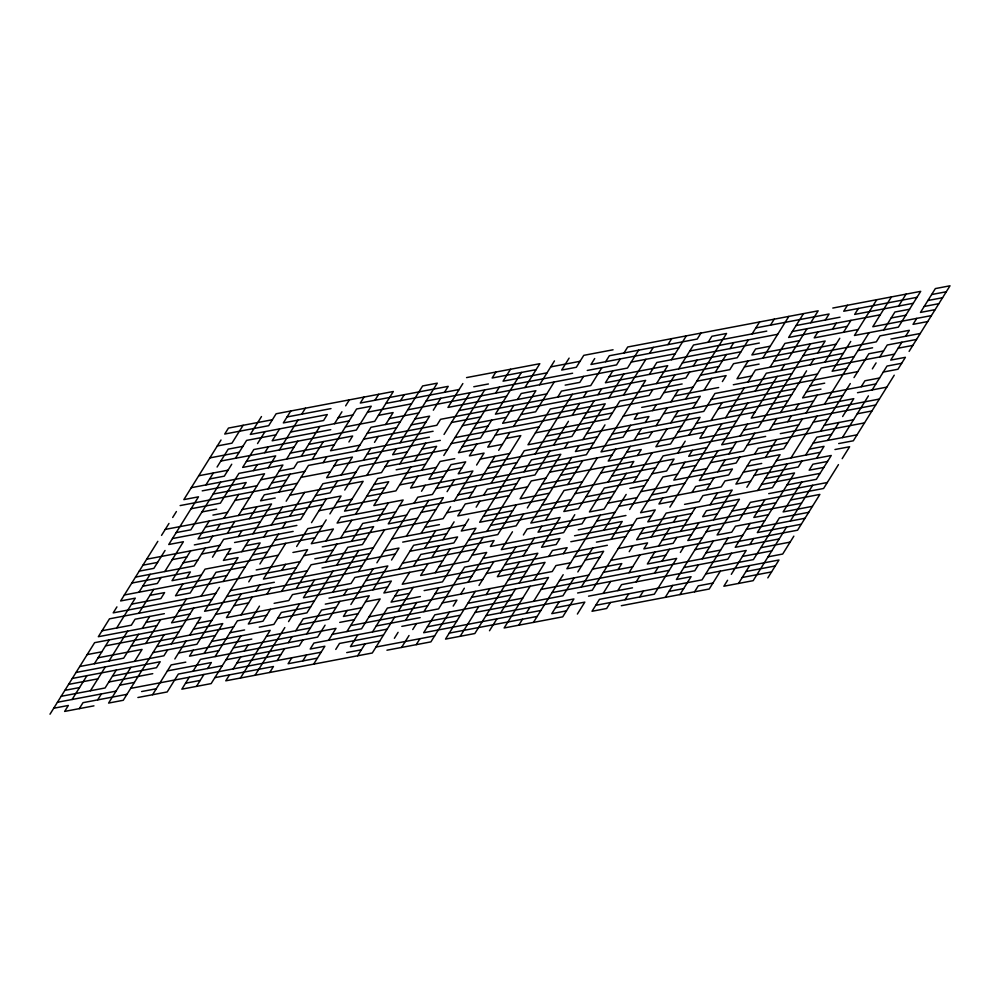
<?xml version="1.0" encoding="UTF-8"?>
<svg xmlns="http://www.w3.org/2000/svg" width="1000" height="1000" viewBox="0 0 1000 1000"><rect width="100%" height="100%" fill="white"/><g stroke="black" fill="none" stroke-linecap="round" stroke-linejoin="round"><path stroke-width="1.5" d="M50 714.2L94.612 642.675L182.512 625.975M116.925 606.9L113.2 612.863L215.75 593.387M157.825 541.337L120.638 600.938L135.287 598.162L116.7 627.962M161.537 535.375L168.975 523.45M172.688 517.487L176.412 511.525M221.025 440L183.85 499.613L198.487 496.825L168.75 544.513L183.4 541.737L164.812 571.538M72.088 699.5L86.962 675.65M94.388 663.737L109.262 639.888M139.012 592.2L150.162 574.312M165.037 550.475L153.875 568.362L139.225 571.138M205.925 484.9L213.363 472.987M217.087 467.025L228.238 449.137L242.887 446.362M243.113 425.3L231.95 443.175L217.3 445.962M79.3 708.637L83.012 702.675L126.962 694.325M90.45 690.75L105.325 666.912M109.038 660.95L127.638 631.15M138.787 613.263L153.663 589.412M161.088 577.5L157.375 583.462L142.725 586.237M220.575 482.125L190.837 529.812L176.188 532.587M231.737 464.237L224.3 476.163L209.65 478.938M235.45 458.275L246.6 440.4L275.9 434.837M261.475 416.55L250.325 434.438L323.575 420.525L327.287 414.562L283.337 422.912L290.775 410.988M97.662 699.9L101.388 693.938M116.25 670.088L105.1 687.975L61.15 696.312M138.562 634.325L123.688 658.162L79.737 666.513M142.275 628.362L149.713 616.438M190.613 550.875L172.025 580.675L201.325 575.112M209.2 521.062L198.05 538.95L300.6 519.475L322.9 483.713L381.5 472.587L388.938 460.662M257.538 443.575L264.975 431.65M130.9 667.312L108.6 703.075L123.25 700.288L164.15 634.725M134.625 661.35L142.062 649.425L98.112 657.775M145.775 643.462L160.65 619.625M182.95 583.85L175.525 595.775L190.175 593L205.037 569.15L278.288 555.237M186.675 577.888L190.387 571.938L131.788 583.062M205.263 548.088L194.112 565.975L135.512 577.1M212.7 536.163L208.975 542.125L194.338 544.913M216.412 530.212L220.138 524.25M223.85 518.288L238.725 494.438M242.438 488.475L246.163 482.525L202.213 490.863M253.6 470.6L257.312 464.637M264.75 452.713L268.463 446.75M279.625 428.875L272.188 440.788L330.788 429.663M186.45 598.95L171.575 622.8L200.875 617.238L189.725 635.112M212.475 557.225L223.625 539.35L296.875 525.438M227.35 533.387L234.788 521.462M238.5 515.5L264.525 473.775L191.275 487.688M268.25 467.812L275.675 455.887L246.388 461.463M279.4 449.938L297.987 420.125M301.7 414.162L305.425 408.212M167.638 649.825L163.925 655.788L76.025 672.475M171.363 643.863L193.663 608.1M201.1 596.175L215.975 572.325L245.275 566.763M238.275 536.562L242 530.6M249.438 518.688L256.875 506.763M268.025 488.875L282.9 465.037L238.95 473.375L220.362 503.188L191.062 508.75M286.613 459.075L297.762 441.188M152.55 694.725L171.137 664.925L185.787 662.138M174.85 658.962L186.012 641.075M219.462 587.425L204.6 611.275L219.25 608.488M223.188 581.475L238.062 557.625L223.412 560.413L230.85 548.488L201.55 554.05M241.775 551.663L249.213 539.738M252.925 533.787L271.512 503.975L242.225 509.538M278.95 492.05L290.113 474.175M301.262 456.287L319.85 426.488M193.225 650.212L189.5 656.175L218.8 650.612M263.863 536.962L267.575 531M271.3 525.037L282.45 507.163M286.163 501.2L308.475 465.425L352.425 457.088L341.275 474.963M312.188 459.475L323.35 441.587M334.5 423.7L341.938 411.788M345.65 405.825L349.375 399.862M189.275 677.237L181.85 689.163L211.15 683.6L240.888 635.913M193 671.275L200.438 659.362L317.625 637.1L325.062 625.175M204.15 653.4L222.738 623.587L193.438 629.163M241.337 593.787L226.462 617.638L314.363 600.938M248.762 581.862L252.488 575.9M259.925 563.987L278.512 534.175M282.225 528.212L285.95 522.263M289.662 516.3L304.538 492.45M323.125 462.65L326.838 456.688M364.025 397.075L360.3 403.038L448.2 386.35L444.487 392.312M196.5 686.375L203.925 674.463M207.65 668.5L211.363 662.537L167.413 670.888M215.087 656.575L237.387 620.812L266.688 615.25M241.112 614.85L252.262 596.962M255.975 591.013L259.7 585.05M285.725 543.325L263.412 579.087L307.362 570.737M337.775 459.862L326.625 477.75L355.925 472.188M348.925 441.987L352.65 436.025L308.7 444.375M374.95 400.262L378.675 394.3M259.475 606.112L248.325 623.987L262.975 621.213L270.413 609.288M266.913 594.188L270.625 588.225M281.788 570.337L285.5 564.375M296.65 546.5L307.812 528.612L322.463 525.837M311.525 522.65L326.4 498.812M337.55 480.925L330.112 492.85L315.462 495.637M356.138 451.125L371.012 427.275L400.312 421.712M229.513 674.85L225.787 680.812L372.287 653L394.6 617.238M233.225 668.9L240.662 656.975M244.387 651.012L248.1 645.05M281.562 591.4L307.587 549.675L292.938 552.463M326.175 519.875L311.3 543.713L443.15 518.675L450.588 506.763M329.9 513.913L341.05 496.025L165.25 529.412M344.762 490.062L359.637 466.225L447.537 449.538M363.35 460.262L370.788 448.338M374.513 442.375L378.225 436.425M385.662 424.5L393.1 412.575L378.45 415.363M400.538 400.65L404.25 394.688M240.438 678.037L270.188 630.35L211.588 641.475M296.212 588.625L311.087 564.775L369.675 553.65M325.95 540.938L333.387 529.012L274.788 540.138M366.85 475.363L422.625 385.95L437.275 383.162L400.087 442.775M255.087 675.25L284.837 627.562M288.55 621.6L299.713 603.725M314.575 579.875L303.425 597.762L391.325 581.075L383.888 592.987L442.488 581.862L475.95 528.212L461.3 531L468.725 519.075M325.737 562L336.887 544.113M340.6 538.15L351.763 520.275M355.475 514.312L377.788 478.537L436.375 467.413M396.375 448.738L392.65 454.7L407.3 451.912M269.738 672.475L273.463 666.513L214.862 677.638M277.175 660.55L284.613 648.625M288.337 642.663L292.05 636.7M295.763 630.75L303.2 618.825L361.8 607.7M332.95 571.138L306.925 612.863L277.625 618.425M336.662 565.175L347.812 547.288L362.463 544.513L373.625 526.625L344.325 532.188M351.538 541.325L362.688 523.45L406.637 515.1M399.862 463.837L429.613 416.15L414.963 418.938M433.325 410.188L440.763 398.275M291.825 657.763L288.113 663.725L317.413 658.162M302.975 639.888L299.262 645.85L226.012 659.75M306.7 633.925L321.575 610.075L336.225 607.3M332.725 592.2L358.75 550.475M377.337 520.662L388.488 502.788M410.8 467.013L395.925 490.863L366.625 496.425M414.513 461.062L425.675 443.175M462.85 383.562L447.975 407.413L506.575 396.287M302.762 660.95L306.475 654.987M339.938 601.337L328.787 619.225L299.488 624.788M343.65 595.375L347.375 589.412M358.525 571.538L384.55 529.8M418.013 476.163L410.575 488.075L498.475 471.388M421.725 470.2L436.6 446.35L421.95 449.137M444.038 434.438L470.062 392.7M313.688 664.125L324.85 646.237L310.2 649.025L313.913 643.062L387.163 629.15M328.562 640.288L336 628.362L233.45 647.837M347.15 610.475L343.438 616.438L358.088 613.65M350.875 604.513L373.175 568.75M376.9 562.788L410.35 509.137L527.55 486.887M414.075 503.175L417.788 497.225L432.438 494.438L451.025 464.637L465.675 461.85L458.237 473.775L472.887 470.988L454.3 500.8M421.512 491.262L425.225 485.3M443.812 455.487L484.712 389.925M495.863 372.038L492.15 378L536.1 369.65M335.775 649.425L339.487 643.462L383.438 635.112M346.925 631.538L369.237 595.775L325.288 604.125M372.95 589.812L387.825 565.962L226.688 596.575M391.55 560.013L398.975 548.088L384.325 550.862M406.413 536.163L428.725 500.4M488.212 405.025L458.462 452.713L473.113 449.925M495.65 393.1L499.363 387.137M510.513 369.263L503.075 381.175L547.025 372.837M357.863 634.712L350.425 646.637L379.725 641.075M398.762 569.15L413.625 545.3L457.575 536.962L453.862 542.925L409.913 551.263M421.062 533.387L443.375 497.612L399.425 505.962M447.088 491.65L454.525 479.738M476.838 443.963L469.4 455.887L484.05 453.113L476.613 465.025M491.7 420.125L480.55 438.013L451.25 443.575M521.45 372.438L495.425 414.162L627.263 389.125M357.638 655.775L365.075 643.863M372.512 631.938L387.388 608.088L548.525 577.487L533.65 601.337M398.537 590.212L391.1 602.125L420.4 596.562M409.688 572.325L402.25 584.25L490.15 567.562M413.413 566.362L420.838 554.438L494.087 540.538L490.375 546.5L563.625 532.587L574.775 514.7M424.562 548.488L435.712 530.6M498.913 429.263L487.762 447.15L502.413 444.363M513.787 405.425L502.638 423.3L605.188 403.825L582.875 439.6M517.513 399.462L521.225 393.5L535.875 390.712L513.562 426.488M524.938 387.537L539.812 363.7L466.562 377.6M398.312 611.275L413.188 587.425M428.062 563.587L420.625 575.5L449.925 569.938M431.775 557.625L439.212 545.7M442.925 539.738L454.087 521.862M468.95 498.013L476.388 486.087M480.112 480.125L494.975 456.287M498.7 450.325L509.85 432.438M539.587 384.762L554.462 360.913M394.375 638.288L398.088 632.337M405.525 620.413L416.675 602.525M435.275 572.725L450.138 548.875M476.163 507.15L479.888 501.188M483.6 495.238L487.325 489.275L516.625 483.713M491.037 483.312L520.788 435.625L506.138 438.4M554.237 381.975L535.65 411.775L521 414.562M569.113 358.125L561.675 370.05L576.325 367.275L583.763 355.35L613.062 349.787M401.587 647.438L409.025 635.513M412.738 629.55L416.463 623.587M423.9 611.663L438.762 587.825M557.737 397.075L561.45 391.112L590.75 385.55L601.912 367.663M416.238 644.65L419.95 638.688M483.162 537.35L468.288 561.2L438.988 566.763M486.875 531.4L520.337 477.75M524.05 471.788L531.487 459.862L560.788 454.3L527.325 507.95M535.212 453.9L572.388 394.288M583.538 376.413L579.825 382.375L565.175 385.15M594.7 358.525L590.975 364.487L678.875 347.8M449.475 612.062L430.887 641.875L386.938 650.212M453.188 606.1L456.912 600.138L442.262 602.925M460.625 594.188L464.35 588.225M468.062 582.263L486.65 552.45L472 555.237M516.4 504.762L497.812 534.575L468.512 540.138M549.862 451.125L534.987 474.963L461.737 488.875M553.575 445.163L568.45 421.312M572.163 415.35L579.6 403.438M583.325 397.475L587.038 391.512M605.625 361.712L609.35 355.75L697.237 339.05L700.962 333.088M475.275 591.4L445.538 639.087L474.837 633.525L519.45 561.987M479 585.438L493.862 561.6M512.463 531.788L501.3 549.675L559.9 538.55L556.188 544.513L541.538 547.288L560.125 517.487L530.825 523.05L571.725 457.475M523.612 513.913L516.175 525.825L472.225 534.175M564.513 448.338L568.225 442.375M594.25 400.65L571.938 436.413L528 444.762L550.3 409L682.15 383.963M597.975 394.688L601.688 388.725M612.837 370.85L605.4 382.762L737.25 357.725L748.4 339.85M620.275 358.925L616.562 364.888L587.263 370.45M624 352.962L627.712 347L818.15 310.837L810.725 322.762M460.188 636.3L478.775 606.5M486.213 594.575L489.925 588.612M515.95 546.888L497.362 576.7L526.663 571.138M523.387 534.975L527.112 529.012L615 512.312M579.163 445.562L575.438 451.512L648.688 437.612L652.4 431.65M608.9 397.875L623.775 374.025M638.638 350.188L627.487 368.062L407.75 409.8M523.162 556.038L534.325 538.15M541.763 526.225L538.038 532.188L581.987 523.837L585.7 517.875M545.475 520.262L564.062 490.462L637.312 476.55M567.788 484.5L582.65 460.662M604.963 424.888L586.375 454.7L513.125 468.6M623.55 395.087L645.863 359.325M649.575 353.363L653.288 347.4M489.487 630.737L496.925 618.825M500.637 612.863L515.513 589.012M519.225 583.05L537.812 553.25L464.575 567.163L438.55 608.888L350.65 625.575M597.3 457.875L563.837 511.525L578.488 508.738L604.513 467.013M649.35 374.425L656.787 362.5L759.338 343.025M667.938 344.613L671.663 338.663M530.163 586.237L504.137 627.962L562.725 616.838L573.888 598.95L485.988 615.638M533.875 580.275L545.025 562.388L486.438 573.513M548.75 556.425L552.463 550.462L567.112 547.688L563.4 553.65M615.675 449.137L608.237 461.05L798.675 424.888M630.538 425.288L623.1 437.212L608.45 439.988M637.975 413.363L634.263 419.325L648.913 416.55L645.188 422.512M652.85 389.525L649.125 395.487L619.837 401.05L608.675 418.925L535.425 432.837M656.562 383.562L667.725 365.675L609.125 376.812M671.438 359.712L686.312 335.875M518.787 625.175L522.5 619.212M526.213 613.25L529.938 607.3M608.013 482.113L630.325 446.35M634.038 440.387L641.475 428.462M652.625 410.588L656.35 404.625M674.938 374.825L660.062 398.663L454.975 437.612M678.65 368.862L693.525 345.012L766.775 331.1M533.438 622.4L563.175 574.712M600.35 515.1L566.888 568.75L581.538 565.962M626.375 473.375L604.075 509.137L589.425 511.925L604.3 488.075L648.238 479.725M630.1 467.413L633.812 461.45L560.562 475.363M637.537 455.487L641.25 449.525L626.6 452.312M656.125 425.688L667.275 407.8M671 401.838L678.425 389.925M689.587 372.038L685.863 378L641.912 386.35M693.3 366.075L697.025 360.112M708.175 342.238L711.888 336.275L726.538 333.488L685.638 399.062M559.237 601.725L551.8 613.65L566.45 610.875M574.113 577.888L562.95 595.775L475.062 612.463M577.825 571.925L592.7 548.088M603.85 530.2L626.163 494.438M633.587 482.512L652.188 452.713M667.05 428.862L655.9 446.75L670.55 443.963L689.137 414.162M670.775 422.9L678.213 410.988M581.325 587.025L603.625 551.263L574.325 556.825M611.062 539.338L622.212 521.462L578.275 529.8M629.65 509.538L663.112 455.887L707.062 447.537M692.862 408.2L700.288 396.275L641.7 407.4M704.013 390.312L711.45 378.4M715.163 372.438L726.312 354.55M730.037 348.587L733.75 342.625M577.375 614.05L584.812 602.125L555.513 607.688M677.763 453.1L685.2 441.188M688.913 435.225L700.075 417.337L612.175 434.038M722.375 381.575L726.1 375.613L696.8 381.175M752.125 333.888L759.562 321.962M603.188 593.387L610.625 581.462M618.05 569.538L621.775 563.575L592.475 569.15M629.212 551.663L632.925 545.7M644.075 527.812L636.65 539.738L739.188 520.262L750.35 502.375L823.587 488.475L838.462 464.625M662.675 498.013L658.95 503.975L673.6 501.188M670.1 486.087L666.388 492.05L651.737 494.837M684.975 462.25L673.825 480.125L732.425 469L728.7 474.963L699.4 480.525L718 450.725M692.412 450.325L688.7 456.287L732.638 447.938M707.288 426.475L699.85 438.4L729.15 432.837M711 420.513L722.15 402.638M748.188 360.913L737.025 378.787L751.675 376.012M770.487 325.15L774.212 319.188M610.4 602.525L606.675 608.488L592.025 611.263L599.462 599.35L702.013 579.875L728.037 538.15M617.837 590.6L621.55 584.637L694.8 570.737L698.512 564.775M628.987 572.725L640.138 554.837M651.3 536.95L666.162 513.112L739.412 499.2L717.1 534.963L731.75 532.188L735.475 526.225L764.775 520.662M669.887 507.15L721.938 423.7M725.65 417.738L744.237 387.938M747.962 381.975L755.4 370.05L843.288 353.363M762.825 358.125L788.85 316.4M625.05 599.738L628.763 593.787M636.2 581.862L639.913 575.9M654.788 552.05L647.35 563.975L676.65 558.413L654.35 594.175L595.75 605.312M658.512 546.1L669.663 528.212M673.375 522.25L677.1 516.287M691.963 492.45L695.688 486.488L710.337 483.7M747.738 403.038L721.712 444.762L765.662 436.413M755.175 391.112L766.325 373.225L854.225 356.538M770.05 367.262L784.912 343.425L799.562 340.637M803.5 313.625L788.637 337.463L847.237 326.337M639.7 596.962L643.413 591M654.562 573.112L658.288 567.15M662 561.2L669.438 549.275M676.875 537.35L673.162 543.312L643.863 548.875L647.575 542.913L618.275 548.475M680.588 531.388L695.462 507.55M706.612 489.663L714.05 477.738M717.775 471.788L725.212 459.862M728.925 453.9L736.363 441.975M740.075 436.012L747.513 424.1M777.262 376.413L751.237 418.137L853.775 398.663L842.625 416.538M780.975 370.45L784.7 364.487M807 328.725L788.413 358.525L773.763 361.312M680.375 552.45L684.087 546.487M698.962 522.65L687.812 540.525L702.45 537.75M710.113 504.762L717.55 492.837M739.862 457.075L736.137 463.038L721.488 465.825M754.725 433.237L743.575 451.112L670.325 465.025M810.5 343.825L758.45 427.275L743.8 430.05M817.938 331.9L814.212 337.863L858.162 329.513M825.362 319.975L829.087 314.012L755.837 327.925M665.275 597.362L672.712 585.438M709.887 525.825L676.425 579.475L691.075 576.688L679.925 594.575M713.612 519.862L732.2 490.062L702.9 495.625L699.188 501.587L684.538 504.363M754.513 454.3L758.225 448.338L787.525 442.775M769.375 430.45L776.812 418.525M780.537 412.575L806.562 370.838M810.275 364.888L813.988 358.925M817.712 352.962L825.15 341.037L751.9 354.95L755.612 348.988L770.263 346.2M832.588 329.113L836.3 323.15M847.45 305.275L843.737 311.238L916.988 297.325M702.237 558.812L713.388 540.925M746.85 487.275L758 469.4M765.438 457.475L776.587 439.588M787.75 421.712L791.462 415.75M795.175 409.787L798.9 403.825M824.925 362.1L839.8 338.263M843.512 332.3L850.95 320.375M858.388 308.45L854.663 314.413L913.263 303.288M694.575 591.788L698.3 585.837L712.938 583.05M757.775 490.462L780.088 454.688L750.788 460.262L735.913 484.1L750.562 481.312M802.4 418.925L783.8 448.738L710.562 462.638M806.112 412.962L817.262 395.087M850.725 341.438L832.138 371.238L846.787 368.462M876.75 299.713L854.45 335.475L898.388 327.125L920.7 291.363L832.8 308.05M720.375 571.125L709.225 589.012L621.325 605.7M731.538 553.25L727.812 559.212L683.863 567.55M750.125 523.438L735.25 547.288L779.2 538.938M765 499.6L753.838 517.475L768.487 514.7M787.3 463.837L772.425 487.675L713.838 498.8M791.025 457.875L817.05 416.15M824.475 404.225L869.1 332.688M891.4 296.925L872.812 326.737L931.413 315.6M727.588 580.262L723.875 586.225L753.175 580.662L786.637 527.013M731.312 574.312L746.188 550.462L541.087 589.412M749.9 544.5L753.612 538.538M801.95 461.05L798.238 467.013L754.287 475.363M805.662 455.087L816.825 437.212L831.475 434.425M820.537 431.25L850.288 383.562M854 377.6L868.875 353.75L883.525 350.975M883.75 329.913L894.9 312.025L909.55 309.25M898.612 306.062L906.05 294.15M738.525 583.45L749.675 565.562M801.725 482.113L783.138 511.912L812.438 506.35M816.6 458.263L824.038 446.35L809.388 449.125M827.75 440.387L838.913 422.5M861.213 386.737L864.938 380.775L879.587 378M872.362 368.85L876.087 362.9M879.8 356.938L887.237 345.012L916.538 339.45M790.35 521.062L812.663 485.288M842.4 437.6L868.425 395.875M872.15 389.913L887.013 366.075L901.663 363.288M901.888 342.225L890.738 360.112L905.387 357.325L897.95 369.25L883.3 372.038M905.612 336.262L909.325 330.312L880.025 335.875L876.312 341.838L803.062 355.737M916.762 318.387L913.037 324.35L927.688 321.562M767.825 577.888L778.975 560L705.725 573.913M793.85 536.163L782.7 554.038L768.05 556.825M842.175 458.663L849.613 446.75L834.963 449.525M894.237 375.213L853.337 440.788L838.688 443.562M909.1 351.375L950 285.8L935.35 288.587L920.475 312.425L935.125 309.637M272.413 419.738L228.463 428.075L224.737 434.038L268.688 425.688L276.125 413.775L393.325 391.512L374.725 421.325L345.438 426.887M287.062 416.95L331 408.6M550.75 366.875L580.05 361.312M931.637 294.538L946.287 291.762M385.887 403.438L459.137 389.525M473.787 386.75L488.425 383.963M796.075 325.538L840.013 317.2M927.913 300.5L942.562 297.725M338.212 417.738L352.863 414.963M367.512 412.175L411.463 403.837M426.112 401.05L572.612 373.237M631.213 362.1L675.15 353.762M689.8 350.975L777.7 334.288M792.35 331.5L880.25 314.812M924.2 306.462L938.85 303.688M290.55 432.05L349.15 420.925M891.175 317.987L905.825 315.212M389.375 418.537L418.675 412.975M682.375 362.9L740.962 351.775M209.875 457.887L239.163 452.312M458.913 410.588L546.812 393.9M220.8 461.062L294.05 447.15M367.3 433.237L396.6 427.675M411.25 424.9L425.887 422.113M660.288 377.6L718.888 366.475M836.075 344.212L733.538 363.688L729.812 369.65L700.512 375.213M290.325 453.113L334.275 444.762M363.575 439.2L436.825 425.288L440.538 419.325L645.638 380.387L601.025 451.912L703.562 432.438M451.475 422.512L480.775 416.95M744.463 366.875L759.112 364.087M890.962 339.05L920.263 333.488M198.713 475.763L228.012 470.2M315.912 453.512L242.662 467.413L253.812 449.538L356.362 430.062L371.238 406.213L356.587 409L330.562 450.725L359.862 445.163M389.162 439.6L433.113 431.25M462.4 425.688L506.35 417.337M857.938 350.575L872.588 347.788M429.387 437.212L297.55 462.25L293.825 468.212L279.175 471M473.338 428.862L487.987 426.087M663.775 392.7L693.075 387.137M898.175 348.188L912.825 345.412M367.075 454.3L440.325 440.387M674.712 395.875L718.662 387.537M733.312 384.75L791.912 373.625M894.45 354.15L821.213 368.062L802.613 397.863L875.863 383.95M260.812 479.738L304.762 471.388M334.062 465.825L378 457.488M495.2 435.225L539.15 426.875M583.1 418.537L612.4 412.975M817.487 374.025L714.938 393.5L703.787 411.375L674.488 416.938M213.137 494.05L257.087 485.7M271.737 482.912L286.388 480.138M301.038 477.35L330.337 471.788M462.188 446.75L491.488 441.188M623.325 416.15L696.575 402.238M711.225 399.462L857.725 371.637M180.125 505.575L297.325 483.312M385.213 466.625L429.162 458.275M546.362 436.025L590.312 427.675M663.562 413.762L795.4 388.725M810.05 385.95L824.7 383.162M235 500.4L249.65 497.625M293.6 489.275L264.3 494.837L260.587 500.8L275.238 498.013M396.15 469.8L425.45 464.237M454.75 458.675L440.1 461.45L428.95 479.338L443.6 476.55M586.587 433.638L659.837 419.725M718.438 408.6L791.688 394.688M806.338 391.9L820.987 389.125M201.988 511.925L216.637 509.15M289.887 495.238L363.137 481.325L344.55 511.125L359.188 508.35M480.325 459.075L509.625 453.5M597.525 436.812L524.275 450.725L479.663 522.25L611.512 497.212M729.375 411.775L787.962 400.65M212.925 515.1L227.575 512.325M374.062 484.5L388.713 481.725L373.837 505.562L403.137 500L388.275 523.85L417.575 518.288M403.363 478.938L461.962 467.812M491.262 462.25L593.812 442.775M637.75 434.425L681.7 426.087M696.35 423.3L754.95 412.175M769.6 409.387L813.55 401.05M828.2 398.263L842.85 395.475M857.5 392.7L886.8 387.137M370.35 490.462L385 487.688M399.65 484.9L414.3 482.125M487.537 468.212L516.838 462.65M677.987 432.038L736.587 420.913M205.487 527.025L322.675 504.775M337.325 501.987L351.975 499.212M718.213 429.663L879.362 399.062M172.463 538.55L260.363 521.862M275.012 519.075L304.312 513.513M318.962 510.737L377.562 499.6M436.163 488.475L611.95 455.087M773.1 424.487L875.638 405.012M549.637 472.188L578.938 466.613M813.325 422.113L827.975 419.325M857.275 413.762L871.925 410.975M384.775 508.75L340.825 517.087L337.113 523.05L395.7 511.925M458.025 494.837L472.675 492.05M545.913 478.137L531.275 480.925L520.112 498.812L549.412 493.237M780.312 433.625L809.613 428.062M824.262 425.288L853.562 419.725M146.662 559.212L219.913 545.312M234.562 542.525L293.163 531.4M542.2 484.1L571.5 478.537M600.8 472.975L674.05 459.062L666.612 470.988L651.963 473.775M747.288 445.15L864.488 422.9M142.95 565.175L157.6 562.4M172.25 559.612L186.9 556.838M245.487 545.7L260.138 542.925L196.938 644.262L152.988 652.6M421.287 512.325L435.938 509.538M509.188 495.625L465.238 503.975L457.8 515.9L545.7 499.2M538.488 490.062L582.425 481.712M611.725 476.15L655.675 467.812M183.175 562.788L197.825 560.013M227.125 554.45L315.025 537.75M446.863 512.712L461.512 509.938M681.263 468.2L695.913 465.425M813.1 443.162L857.05 434.825M252.712 554.85L267.362 552.062M575 493.638L589.65 490.863M677.537 474.162L662.887 476.95L640.588 512.712L655.238 509.938L647.8 521.85L691.75 513.513M692.188 471.388L706.838 468.6M322.238 546.9L366.188 538.55M424.787 527.425L439.438 524.637M483.375 516.287L512.675 510.725M541.975 505.163L571.275 499.6M585.925 496.825L615.225 491.25M629.875 488.475L644.525 485.688M747.075 466.213L761.725 463.438M776.375 460.65L820.312 452.312M303.875 555.638L333.162 550.075M391.763 538.95L465.012 525.037M640.812 491.65L684.75 483.312M743.35 472.175L831.25 455.487L816.375 479.325L787.075 484.9M124.362 594.987L226.9 575.513M256.2 569.95L300.15 561.6M314.8 558.812L373.4 547.688M402.7 542.125L446.65 533.775M490.6 525.438L549.188 514.3M607.788 503.175L637.087 497.612M739.638 478.137L724.987 480.925L721.263 486.887L618.725 506.35M827.537 461.45L812.887 464.225L809.163 470.188L823.812 467.413M149.938 595.375L164.587 592.6L160.875 598.562L131.575 604.125M179.237 589.812L296.438 567.562M765.212 478.537L794.513 472.975L757.337 532.587L801.287 524.237M322.013 567.962L395.262 554.05M761.5 484.5L820.1 473.375M230.4 590.612L274.35 582.263M289 579.487L362.25 565.575M596.638 521.062L625.938 515.5M212.037 599.35L109.488 618.825L98.338 636.712L156.925 625.575M402.475 563.188L475.725 549.275M651.513 515.887L636.862 518.675L592.25 590.2L577.6 592.987M768.713 493.638L827.312 482.512M164.363 613.663L135.062 619.225L131.35 625.188L102.05 630.75M179.013 610.875L340.163 580.275M442.7 560.8L354.812 577.487L351.087 583.45L292.488 594.587L288.775 600.538L274.125 603.325M574.55 535.763L633.15 524.637M735.7 505.163L706.4 510.725L702.675 516.688L717.325 513.9M146 622.4L189.95 614.05M233.9 605.712L248.55 602.925M365.737 580.675L424.338 569.55M482.938 558.413L526.888 550.075M570.837 541.725L688.025 519.475M731.975 511.125L775.925 502.775M790.575 500L819.875 494.425L797.562 530.2L724.325 544.113M215.525 614.45L230.175 611.675M596.413 542.125L625.712 536.562M640.362 533.775L801.513 503.175M197.162 623.2L211.812 620.413M329 598.162L387.6 587.025M504.8 564.775L607.35 545.3M105.55 645.85L178.787 631.938M310.637 606.9L281.337 612.463L273.9 624.388L259.25 627.175M457.137 579.075L471.788 576.3M662.225 540.138L691.525 534.575M706.175 531.788L720.825 529M808.725 512.312L779.425 517.875L753.4 559.6L709.45 567.95M87.175 654.587L101.825 651.812M131.125 646.25L233.675 626.775M365.513 601.737L380.163 598.95L361.575 628.763L332.275 634.325M394.812 596.175L409.462 593.387M424.113 590.6L482.713 579.475M570.612 562.788L555.962 565.562L552.238 571.525L508.3 579.875M585.262 560L599.913 557.225M746.4 529.4L805 518.275M156.713 646.637L215.3 635.513M229.95 632.737L244.6 629.95M435.05 593.787L449.7 591M610.837 560.4L742.688 535.363M651.075 558.013L665.725 555.237M695.025 549.675L709.675 546.888M178.575 653L251.812 639.087M266.462 636.312L310.413 627.962M339.712 622.4L354.363 619.612M369.012 616.838L427.612 605.712M471.562 597.362L544.812 583.45M559.462 580.675L588.75 575.1M603.4 572.325L632.7 566.763M705.95 552.85L720.6 550.062M72.312 678.438L160.2 661.737L156.488 667.7L112.537 676.05M467.837 603.325L511.788 594.975M760.837 547.688L790.125 542.112M68.587 684.4L97.888 678.838M376.225 625.975L420.175 617.625M522.725 598.15L434.825 614.85L423.675 632.725L540.862 610.475M552.025 592.587L669.212 570.337M742.463 556.425L771.762 550.862M64.875 690.362L79.525 687.575M108.825 682.013L152.762 673.662M401.812 626.375L460.412 615.237M119.75 685.188L134.4 682.412M222.3 665.713L178.35 674.062L167.2 691.95L137.9 697.513M236.95 662.938L280.9 654.587M427.388 626.763L456.688 621.2M588.538 596.163L632.487 587.825M57.438 702.275L116.037 691.15M130.688 688.375L321.125 652.2M745.962 571.525L775.263 565.962M53.712 708.238L68.362 705.462L64.65 711.413L93.95 705.85M141.613 691.55L156.263 688.763M185.562 683.2L200.212 680.425M346.712 652.6L361.362 649.812M376 647.038L434.6 635.913M449.25 633.125L537.15 616.438M669 591.4L683.65 588.612M742.237 577.487L771.538 571.925"/></g></svg>
